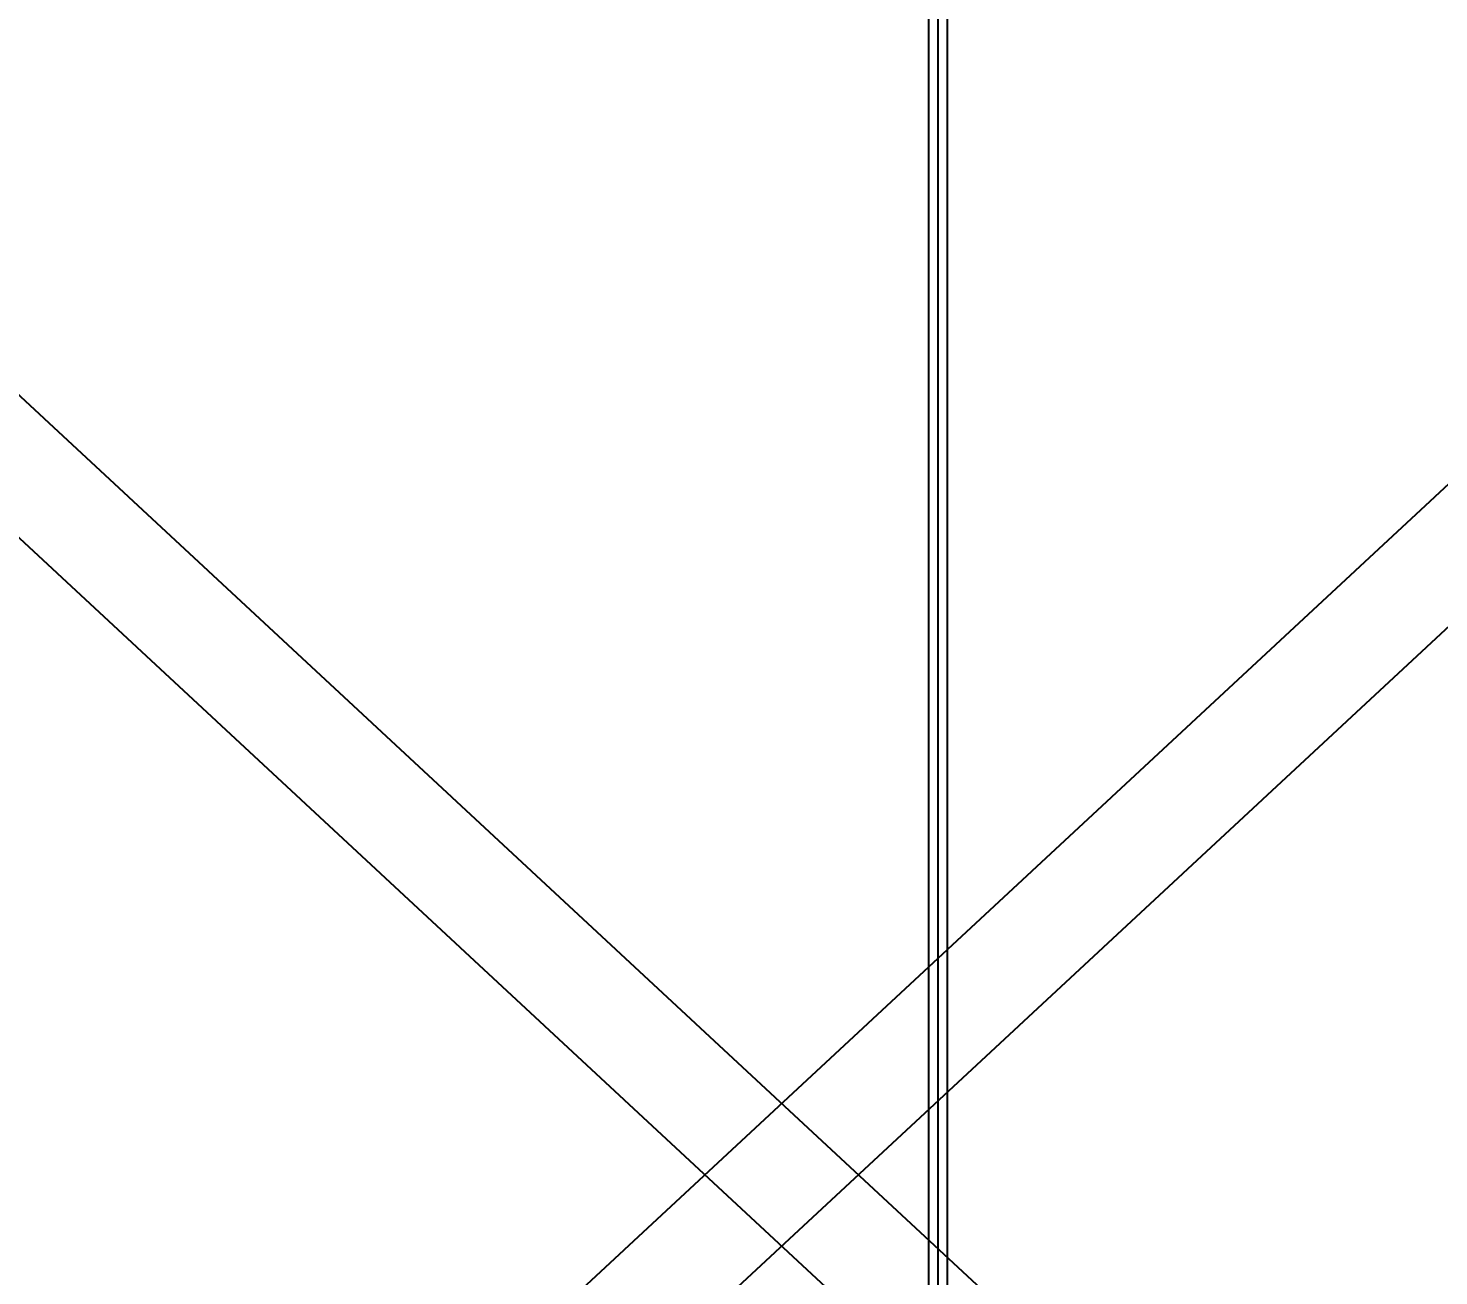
# Model space of a CAD drawing. Header units: millimetres. Extents: x -665 to 1024385, y -25305 to 3861.
# Drawn here: x 1990 to 2665, y -22461 to -21864 of the extents above; entities that cross this region are included whole.
import ezdxf

# ---------------------------------------------------------------- set-up
doc = ezdxf.new("R2010")
doc.units = ezdxf.units.MM
doc.layers.add('AA_Datum', color=7, linetype='Continuous', plot=False)
doc.layers.add('AA_Rail', color=7, linetype='Continuous')
doc.layers.add('Steel', color=7, linetype='Continuous')
doc.styles.add('Century Gothic$001H0', font='cent.shx')
doc.dimstyles.new('Copy of ISO-25', dxfattribs={"dimtxt": 250, "dimasz": 80, "dimexe": 1.25, "dimexo": 0.625, "dimtad": 1, "dimtxsty": 'Century Gothic$001H0', "dimblk": 'ARCHTICK', "dimcen": 2.5, "dimadec": 0, "dimazin": 0, "dimtfac": 1, "dimtmove": 0, "dimatfit": 3, "dimfxl": 1, "dimarcsym": 0})

# ---------------------------------------------------------------- blocks, each defined once
blk = doc.blocks.new('_ArchTick')
at = {"color": 0, "linetype": 'ByBlock', "const_width": 0.15}
blk.add_lwpolyline([(-0.5, -0.5), (0.5, 0.5)], dxfattribs=at)
blk = doc.blocks.new('*D95')
at = {"color": 0, "lineweight": -2, "transparency": 16777216}
for p, q in [((3250, -5562.37), (249.37, -5562.37)), ((250.62, -23062.37), (250.62, -5562.37)), ((3250, -23062.37), (249.37, -23062.37))]:
    blk.add_line(p, q, dxfattribs=at)
at = {"layer": 'Defpoints', "color": 0, "transparency": 16777216}
for p in [(250.62, -5562.37), (3250.62, -5562.37), (3250.62, -23062.37)]:
    blk.add_point(p, dxfattribs=at)
at = {"color": 0, "lineweight": -2, "transparency": 16777216, "xscale": 80, "yscale": 80, "zscale": 80}
for p, rotation in [((250.62, -5562.37), 90), ((250.62, -23062.37), 270)]:
    blk.add_blockref('_ArchTick', p, dxfattribs=dict(at, rotation=rotation))
at = {"color": 0, "transparency": 16777216, "insert": (125, -14312.37), "char_height": 250, "attachment_point": 5, "rotation": 90, "style": 'Century Gothic$001H0'}
blk.add_mtext('SHAFT TOTAL HEIGHT 17500', dxfattribs=at)

msp = doc.modelspace()

# ---------------------------------------------------------------- linework, layer by layer
at = {"layer": 'AA_Datum'}
msp.add_line((2425.625, -23062.368), (2425.625, -5562.368), dxfattribs=at)
at = {"layer": 'AA_Rail'}
for p, q in [((2421.125, -23062.368), (2421.125, -5562.368)), ((2430.125, -23062.368), (2430.125, -5562.368))]:
    msp.add_line(p, q, dxfattribs=at)
at = {"layer": 'Steel'}
for points in [[(3033.614, -23080.688), (1633.614, -21780.688), (1667.636, -21744.048), (3067.636, -23044.048)], [(3067.636, -21780.688), (1667.636, -23080.688), (1633.614, -23044.048), (3033.614, -21744.048)]]:
    msp.add_lwpolyline(points, close=True, dxfattribs=at)

# ---------------------------------------------------------------- dimensions: what is measured, and where the dimension line sits
dim = msp.add_linear_dim(base=(250.625, -5562.368), p1=(3250.625, -23062.368), p2=(3250.625, -5562.368), angle=90, text='SHAFT TOTAL HEIGHT <>', dimstyle='Copy of ISO-25')
dim.commit()
dim.dimension.update_dxf_attribs({"geometry": '*D95', "text_midpoint": (125, -14312.368)})

doc.saveas('drawing.dxf')
